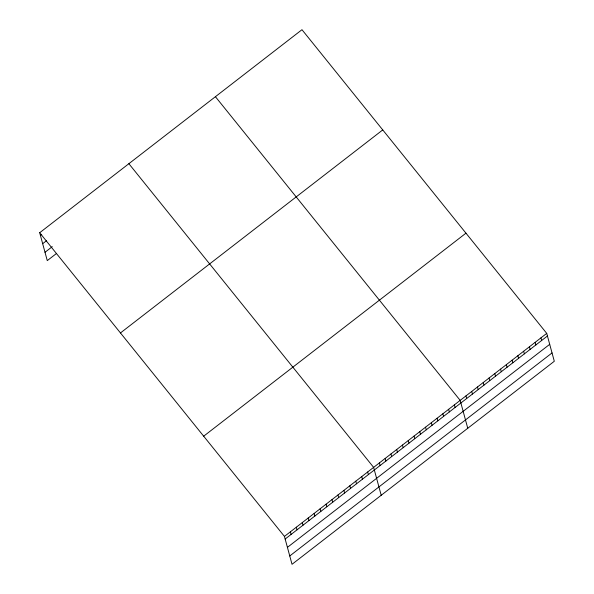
<?xml version="1.0" encoding="UTF-8"?>
<svg xmlns="http://www.w3.org/2000/svg" width="594" height="594" viewBox="0 0 594 594"><rect width="100%" height="100%" fill="white"/><g stroke="black" fill="none" stroke-linecap="round" stroke-linejoin="round"><path stroke-width="0.89" d="M39.694 232.729L301.975 29.7L546.732 333.383L554.306 361.271L292.025 564.3L284.444 536.412L39.694 232.729L47.268 260.618L56.519 253.46M40.407 235.35L41.721 234.326M42.671 243.689L46.636 240.622M45.003 252.279L52.272 246.659M120.463 332.944L382.744 129.915M203.675 436.196L465.963 233.167M284.444 536.412L546.732 333.383M285.157 539.025L547.438 335.996M287.422 547.364L549.71 344.334M289.761 555.962L552.041 352.925M215.422 96.703L460.179 400.378L467.753 428.267M128.868 163.699L373.626 467.381L381.2 495.27M540.963 337.845L541.669 340.459M535.187 342.315L535.899 344.928M529.417 346.777L530.13 349.398M523.648 351.247L524.361 353.861M517.879 355.709L518.592 358.331M512.11 360.179L512.822 362.793M506.34 364.649L507.046 367.263M500.571 369.112L501.277 371.725M494.795 373.581L495.507 376.195M489.025 378.044L489.738 380.665M483.256 382.514L483.969 385.127M477.487 386.976L478.2 389.597M471.718 391.446L472.43 394.06M465.948 395.916L466.654 398.529M454.403 404.848L455.115 407.462M448.633 409.311L449.346 411.932M442.864 413.78L443.577 416.394M437.095 418.243L437.808 420.864M431.326 422.713L432.038 425.326M425.556 427.183L426.262 429.796M419.787 431.645L420.493 434.259M414.018 436.115L414.723 438.728M408.241 440.577L408.954 443.198M402.472 445.047L403.185 447.661M396.703 449.517L397.416 452.131M390.934 453.979L391.646 456.593M385.164 458.449L385.877 461.063M379.395 462.912L380.101 465.525M367.679 471.985L368.391 474.599M361.731 476.581L362.444 479.202M355.791 481.185L356.497 483.798M349.844 485.788L350.557 488.402M343.896 490.392L344.609 493.005M337.949 494.995L338.662 497.609M332.009 499.591L332.714 502.212M326.061 504.195L326.774 506.808M320.114 508.798L320.827 511.412M314.174 513.402L314.879 516.015M308.227 518.005L308.939 520.619M302.279 522.601L302.992 525.222M296.339 527.205L297.045 529.818M290.392 531.808L291.105 534.422"/></g></svg>
